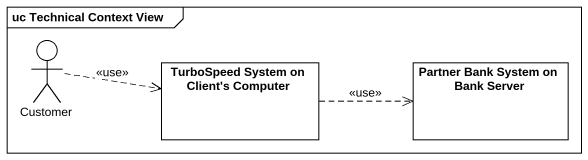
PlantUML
@startuml
mainframe uc Technical Context View
actor Customer
rectangle "TurboSpeed System on Client's Computer" as TurboSpeed_System_on_Client
rectangle "Partner Bank System on Bank Server" as Partner_Bank_System_on_Bank
Customer .right.> TurboSpeed_System_on_Client : <<use>>
TurboSpeed_System_on_Client .right.> Partner_Bank_System_on_Bank : <<use>>
@enduml
